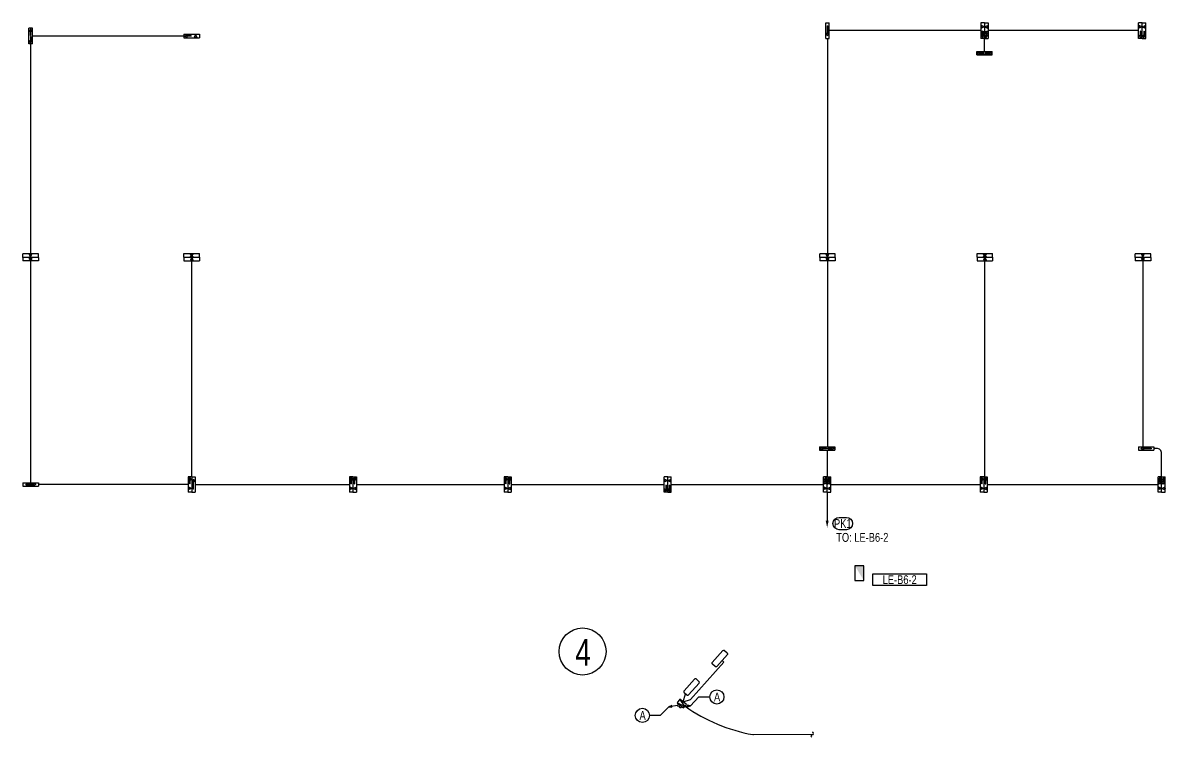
# Model space of a CAD drawing. Header units: millimetres. Extents: x 126793 to 351113, y 148576 to 223196.
# Drawn here: x 126793 to 242608, y 148608 to 220987 of the extents above; entities that cross this region are included whole.
import ezdxf
from ezdxf.enums import TextEntityAlignment as Align

# ---------------------------------------------------------------- set-up
doc = ezdxf.new("R2010")
doc.units = ezdxf.units.MM
doc.header["$LTSCALE"] = 100
doc.linetypes.add('CEN-1', pattern=[24, 20, -2, 0, -2])
for name, color, linetype in [('4', 4, 'Continuous'), ('e-con', 1, 'Continuous'), ('E-SYM', 2, 'Continuous'), ('E-TEXT', 6, 'Continuous'), ('e-text-box', 7, 'Continuous'), ('e-wire', 4, 'Continuous'), ('e-wire1s', 4, 'CEN-1'), ('Parking-L', 4, 'Continuous'), ('parking-p', 7, 'Continuous')]:
    doc.layers.add(name, color=color, linetype=linetype)
doc.styles.add('돋움', font='')
doc.styles.get('돋움').set_extended_font_data('Dotum')

# ---------------------------------------------------------------- blocks, each defined once
blk = doc.blocks.new('100-33')
at = {"layer": 'E-SYM'}
blk.add_lwpolyline([(-250, -150), (250, -150), (250, 150), (-250, 150)], close=True, dxfattribs=at)
blk.add_solid([(-250, -150), (250, -150), (250, 150), (250, -150)], dxfattribs=at)
blk = doc.blocks.new('A$C7B5454F1')
at = {"layer": 'E-TEXT', "xscale": 3, "yscale": 3, "zscale": 3}
blk.add_blockref('100-33', (-750, 450), dxfattribs=at)
blk = doc.blocks.new('ar')
at = {"layer": '4', "color": 4}
blk.add_lwpolyline([(0, 0, 150, 0, 0), (360, 0, 0, 0, 0)], format="xyseb", dxfattribs=at)
blk = doc.blocks.new('100-94')
at = {"layer": 'e-con', "linetype": 'Continuous'}
blk.add_line((52, 54), (477, 479), dxfattribs=at)
at = {"layer": 'e-con'}
blk.add_lwpolyline([(477, 479), (292, 373), (365, 294)], close=True, dxfattribs=at)
at = {"layer": 'e-con', "linetype": 'Continuous'}
blk.add_circle((0, 0), 75, dxfattribs=at)

msp = doc.modelspace()

# ---------------------------------------------------------------- linework, layer by layer
at = {"color": 1}
msp.add_circle((183539, 157287), 2382, dxfattribs=at)
at = {"layer": 'E-SYM'}
for p, q in [((193118, 152098), (193927, 151742)), ((193927, 151742), (193396, 152449))]:
    msp.add_line(p, q, dxfattribs=at)
for points in [[(198221, 156967), (197148, 155773, -0.4142136), (196979, 155764), (196705, 156011, -0.4142136), (196696, 156180), (197769, 157373, -0.4142136), (197938, 157382), (198212, 157136, -0.4142136)], [(194899, 154492), (193826, 153298, 0.4142136), (193835, 153129), (194109, 152883, 0.4142136), (194278, 152892), (195351, 154085, 0.4142136), (195342, 154254), (195068, 154501, 0.4142136)]]:
    msp.add_lwpolyline(points, format="xyb", close=True, dxfattribs=at)
msp.add_lwpolyline([(193118, 152098), (193788, 151567), (194066, 151918), (193396, 152449)], close=True, dxfattribs=at)
at = {"layer": 'E-TEXT'}
msp.add_lwpolyline([(209546, 170865), (210304, 170865, -1), (210304, 169629), (209546, 169629, -1), (209546, 170865, -1)], format="xyb", dxfattribs=at)
at = {"layer": 'e-text-box'}
for p, q in [((194477, 151792), (195342, 152681)), ((195342, 152681), (196439, 152681)), ((191423, 150808), (190326, 150808)), ((192288, 151696), (191423, 150808))]:
    msp.add_line(p, q, dxfattribs=at)
msp.add_lwpolyline([(212969, 165165), (218418, 165165), (218418, 163962), (212969, 163962)], close=True, dxfattribs=at)
for centre in [(197159, 152681), (189607, 150808)]:
    msp.add_circle(centre, 720, dxfattribs=at)
at = {"layer": 'e-wire'}
for p, q in [((223928, 220200), (208556, 220200)), ((239921, 220200), (224648, 220200)), ((143123, 219649), (127761, 219649)), ((208376, 219412), (208376, 178040)), ((143550, 174209), (128368, 174209)), ((144270, 174209), (159900, 174209)), ((160620, 174209), (175588, 174209)), ((176308, 174209), (191810, 174209)), ((192530, 174209), (207981, 174209)), ((208701, 174209), (223852, 174209)), ((224572, 174209), (241888, 174209)), ((208341, 173422), (208341, 170558)), ((197870, 156204), (197685, 156370)), ((194472, 152426), (197870, 156204)), ((193731, 152183), (193972, 153006)), ((193731, 152183), (194472, 152426))]:
    msp.add_line(p, q, dxfattribs=at)
at = {"layer": 'e-wire', "lineweight": 0}
msp.add_line((200886, 148860), (206818, 148860), dxfattribs=at)
at = {"layer": 'e-wire', "ltscale": 0.5}
msp.add_lwpolyline([(224288, 218092), (224288, 219412)], dxfattribs=at)
at = {"layer": 'e-wire'}
for points in [[(127581, 218862), (127581, 174389)], [(208341, 177680), (208341, 174997)]]:
    msp.add_lwpolyline(points, dxfattribs=at)
msp.add_lwpolyline([(242248, 174997), (242248, 177360, 0.4142136), (241748, 177860), (241473, 177860)], format="xyb", dxfattribs=at)
for centre, radius, start, end in [((203881, 165887), 17296, 234.86575, 259.73098), ((200886, 149360), 500, 259.73098, 270), ((206818, 148734), 126, 82.66382, 262.66382), ((206834, 148985), 126, 262.66382, 82.66382)]:
    msp.add_arc(centre, radius, start, end, dxfattribs=at)
at = {"layer": 'Parking-L'}
for p, q in [((143910, 174997), (143910, 197233)), ((224332, 174997), (224332, 197233)), ((240360, 196861), (240360, 178040))]:
    msp.add_line(p, q, dxfattribs=at)
at = {"layer": 'parking-p', "color": 2, "linetype": 'Continuous'}
for p, q in [((127401, 218862), (127401, 220437)), ((127401, 218862), (127401, 220437)), ((127401, 218862), (127401, 220437)), ((127761, 220437), (127401, 220437)), ((127581, 220381), (127452, 220099)), ((127452, 220099), (127558, 220177)), ((127558, 219705), (127558, 220177)), ((127581, 220381), (127710, 220099)), ((127710, 220099), (127603, 220177)), ((127603, 219705), (127603, 220177)), ((127761, 218862), (127761, 220437)), ((127761, 218862), (127761, 220437)), ((208196, 220987), (208556, 220987)), ((208196, 219412), (208196, 220987)), ((208354, 220696), (208399, 220696)), ((208354, 220696), (208354, 219872)), ((208399, 220696), (208399, 219872)), ((208556, 219412), (208556, 220987)), ((208556, 219412), (208556, 220987)), ((208556, 219412), (208556, 220987)), ((223928, 220987), (223928, 219412)), ((223928, 220987), (223928, 219412)), ((224288, 220987), (223928, 220987)), ((223928, 220987), (223928, 219412)), ((223938, 220571), (223938, 220616)), ((223938, 220616), (224073, 220616)), ((223938, 220571), (224073, 220571)), ((224277, 220593), (223995, 220722)), ((223995, 220722), (224073, 220616)), ((224277, 220593), (223995, 220465)), ((223995, 220465), (224073, 220571)), ((224131, 220144), (224086, 220144)), ((224086, 220144), (224086, 220048)), ((224131, 220144), (224131, 220048)), ((224288, 220987), (224288, 219412)), ((224288, 220987), (224648, 220987)), ((224288, 220987), (224288, 219412)), ((224288, 220987), (224288, 219412)), ((224288, 220987), (224288, 219412)), ((224300, 220593), (224582, 220722)), ((224300, 220593), (224582, 220465)), ((224446, 220144), (224491, 220144)), ((224446, 220144), (224446, 220048)), ((224491, 220144), (224491, 220048)), ((224582, 220722), (224503, 220616)), ((224639, 220616), (224503, 220616)), ((224582, 220465), (224503, 220571)), ((224639, 220571), (224503, 220571)), ((224639, 220571), (224639, 220616)), ((224648, 220987), (224648, 219412)), ((224648, 220987), (224648, 219412)), ((224648, 220987), (224648, 219412)), ((239921, 219412), (239921, 220987)), ((239921, 219412), (239921, 220987)), ((239921, 219412), (239921, 220987)), ((240281, 220987), (239921, 220987)), ((239930, 220571), (239930, 220616)), ((239930, 220616), (240065, 220616)), ((239930, 220571), (240065, 220571)), ((240269, 220593), (239987, 220722)), ((239987, 220722), (240065, 220616)), ((240269, 220593), (239987, 220465)), ((239987, 220465), (240065, 220571)), ((240123, 220144), (240078, 220144)), ((240078, 220144), (240078, 219672)), ((240123, 220144), (240123, 219672)), ((240281, 219412), (240281, 220987)), ((240281, 219412), (240281, 220987)), ((240281, 219412), (240281, 220987)), ((240281, 219412), (240281, 220987)), ((240281, 220987), (240641, 220987)), ((240292, 220593), (240574, 220722)), ((240292, 220593), (240574, 220465)), ((240438, 220144), (240483, 220144)), ((240438, 220144), (240438, 219672)), ((240483, 220144), (240483, 219672)), ((240574, 220722), (240496, 220616)), ((240631, 220616), (240496, 220616)), ((240574, 220465), (240496, 220571)), ((240631, 220571), (240496, 220571)), ((240631, 220571), (240631, 220616)), ((240641, 219412), (240641, 220987)), ((240641, 219412), (240641, 220987)), ((240641, 219412), (240641, 220987)), ((127581, 218918), (127452, 219200)), ((127452, 219200), (127558, 219121)), ((127603, 219705), (127558, 219705)), ((127603, 219594), (127558, 219594)), ((127558, 219594), (127558, 219121)), ((127581, 218918), (127710, 219200)), ((127603, 219594), (127603, 219121)), ((127710, 219200), (127603, 219121)), ((143123, 219829), (144698, 219829)), ((143123, 219829), (143123, 219469)), ((143123, 219829), (144698, 219829)), ((143123, 219829), (144698, 219829)), ((143123, 219469), (144698, 219469)), ((143123, 219469), (144698, 219469)), ((143123, 219469), (144698, 219469)), ((143179, 219649), (143460, 219778)), ((143179, 219649), (143460, 219521)), ((143460, 219778), (143382, 219672)), ((143854, 219672), (143382, 219672)), ((143460, 219521), (143382, 219627)), ((143854, 219627), (143382, 219627)), ((143854, 219672), (143854, 219627)), ((144304, 219818), (144175, 219536)), ((144175, 219536), (144281, 219614)), ((144281, 219479), (144281, 219614)), ((144281, 219479), (144326, 219479)), ((144304, 219818), (144433, 219536)), ((144433, 219536), (144326, 219614)), ((144326, 219479), (144326, 219614)), ((144698, 219829), (144698, 219469)), ((208196, 219412), (208556, 219412)), ((208376, 219668), (208248, 219950)), ((208248, 219950), (208354, 219872)), ((208376, 219668), (208505, 219950)), ((208505, 219950), (208399, 219872)), ((224288, 219412), (223928, 219412)), ((224108, 219468), (223980, 219750)), ((223980, 219750), (224086, 219672)), ((224086, 219939), (224086, 219672)), ((224108, 219468), (224237, 219750)), ((224131, 219939), (224131, 219672)), ((224237, 219750), (224131, 219672)), ((224288, 219412), (224648, 219412)), ((224468, 219468), (224340, 219750)), ((224340, 219750), (224446, 219672)), ((224446, 219939), (224446, 219672)), ((224468, 219468), (224597, 219750)), ((224491, 219939), (224491, 219672)), ((224597, 219750), (224491, 219672)), ((240281, 219412), (239921, 219412)), ((240101, 219468), (239972, 219750)), ((239972, 219750), (240078, 219672)), ((240101, 219468), (240229, 219750)), ((240229, 219750), (240123, 219672)), ((240281, 219412), (240641, 219412)), ((240461, 219468), (240332, 219750)), ((240332, 219750), (240438, 219672)), ((240461, 219468), (240589, 219750)), ((240589, 219750), (240483, 219672)), ((127761, 218862), (127401, 218862)), ((223501, 217732), (223501, 218092)), ((223501, 218092), (225076, 218092)), ((225076, 217732), (223501, 217732)), ((225076, 217732), (223501, 217732)), ((223501, 217732), (225076, 217732)), ((223557, 217912), (223839, 218041)), ((223557, 217912), (223839, 217783)), ((223839, 218041), (223760, 217935)), ((224233, 217935), (223760, 217935)), ((223839, 217783), (223760, 217890)), ((224233, 217890), (223760, 217890)), ((224233, 217935), (224233, 217890)), ((224344, 217935), (224344, 217890)), ((224344, 217935), (224816, 217935)), ((224344, 217890), (224816, 217890)), ((225020, 217912), (224738, 218041)), ((224738, 218041), (224816, 217935)), ((225020, 217912), (224738, 217783)), ((224738, 217783), (224816, 217890)), ((224785, 217890), (224785, 217935)), ((225076, 217732), (225076, 218092)), ((128368, 197581), (126793, 197581)), ((128368, 197581), (126793, 197581)), ((128368, 197581), (126793, 197581)), ((126793, 197221), (126793, 197581)), ((128368, 197221), (126793, 197221)), ((128368, 197221), (126793, 197221)), ((128368, 197221), (126793, 197221)), ((128368, 197221), (126793, 197221)), ((126793, 197221), (126793, 196861)), ((127581, 197233), (127452, 197515)), ((127452, 197515), (127558, 197436)), ((127581, 197209), (127452, 196928)), ((127452, 196928), (127558, 197006)), ((127558, 197571), (127603, 197571)), ((127558, 197571), (127558, 197436)), ((127558, 196871), (127558, 197006)), ((127581, 197233), (127710, 197515)), ((127581, 197209), (127710, 196928)), ((127603, 197571), (127603, 197436)), ((127710, 197515), (127603, 197436)), ((127710, 196928), (127603, 197006)), ((127603, 196871), (127603, 197006)), ((128368, 197221), (128368, 197581)), ((128368, 197221), (128368, 196861)), ((143123, 197605), (144698, 197605)), ((143123, 197605), (144698, 197605)), ((143123, 197245), (143123, 197605)), ((143123, 197605), (144698, 197605)), ((143123, 197245), (144698, 197245)), ((143123, 197245), (143123, 196885)), ((143123, 197245), (144698, 197245)), ((143123, 197245), (144698, 197245)), ((143123, 197245), (144698, 197245)), ((143910, 197256), (143781, 197538)), ((143781, 197538), (143888, 197460)), ((143910, 197233), (143781, 196951)), ((143781, 196951), (143888, 197030)), ((143933, 197595), (143888, 197595)), ((143888, 197595), (143888, 197460)), ((143888, 196895), (143888, 197030)), ((143933, 196895), (143888, 196895)), ((143910, 197256), (144039, 197538)), ((143910, 197233), (144039, 196951)), ((143933, 197595), (143933, 197460)), ((144039, 197538), (143933, 197460)), ((144039, 196951), (143933, 197030)), ((143933, 196895), (143933, 197030)), ((144698, 197245), (144698, 197605)), ((144698, 197245), (144698, 196885)), ((209164, 197581), (207589, 197581)), ((209164, 197581), (207589, 197581)), ((209164, 197581), (207589, 197581)), ((207589, 197221), (207589, 197581)), ((209164, 197221), (207589, 197221)), ((209164, 197221), (207589, 197221)), ((209164, 197221), (207589, 197221)), ((209164, 197221), (207589, 197221)), ((207589, 197221), (207589, 196861)), ((208376, 197233), (208248, 197515)), ((208248, 197515), (208354, 197436)), ((208376, 197209), (208248, 196928)), ((208248, 196928), (208354, 197006)), ((208354, 197571), (208399, 197571)), ((208354, 197571), (208354, 197436)), ((208354, 196871), (208354, 197006)), ((208376, 197233), (208505, 197515)), ((208376, 197209), (208505, 196928)), ((208399, 197571), (208399, 197436)), ((208505, 197515), (208399, 197436)), ((208505, 196928), (208399, 197006)), ((208399, 196871), (208399, 197006)), ((209164, 197221), (209164, 197581)), ((209164, 197221), (209164, 196861)), ((223545, 197605), (225120, 197605)), ((223545, 197605), (225120, 197605)), ((223545, 197245), (223545, 197605)), ((223545, 197605), (225120, 197605)), ((223545, 197245), (225120, 197245)), ((223545, 197245), (223545, 196885)), ((223545, 197245), (225120, 197245)), ((223545, 197245), (225120, 197245)), ((223545, 197245), (225120, 197245)), ((224332, 197256), (224203, 197538)), ((224203, 197538), (224310, 197460)), ((224332, 197233), (224203, 196951)), ((224203, 196951), (224310, 197030)), ((224355, 197595), (224310, 197595)), ((224310, 197595), (224310, 197460)), ((224310, 196895), (224310, 197030)), ((224355, 196895), (224310, 196895)), ((224332, 197256), (224461, 197538)), ((224332, 197233), (224461, 196951)), ((224355, 197595), (224355, 197460)), ((224461, 197538), (224355, 197460)), ((224461, 196951), (224355, 197030)), ((224355, 196895), (224355, 197030)), ((225120, 197245), (225120, 197605)), ((225120, 197245), (225120, 196885)), ((241148, 197581), (239573, 197581)), ((241148, 197581), (239573, 197581)), ((241148, 197581), (239573, 197581)), ((239573, 197221), (239573, 197581)), ((241148, 197221), (239573, 197221)), ((241148, 197221), (239573, 197221)), ((241148, 197221), (239573, 197221)), ((241148, 197221), (239573, 197221)), ((239573, 197221), (239573, 196861)), ((240360, 197233), (240231, 197515)), ((240231, 197515), (240338, 197436)), ((240360, 197209), (240231, 196928)), ((240231, 196928), (240338, 197006)), ((240338, 197571), (240383, 197571)), ((240338, 197571), (240338, 197436)), ((240338, 196871), (240338, 197006)), ((240360, 197233), (240489, 197515)), ((240360, 197209), (240489, 196928)), ((240383, 197571), (240383, 197436)), ((240489, 197515), (240383, 197436)), ((240489, 196928), (240383, 197006)), ((240383, 196871), (240383, 197006)), ((241148, 197221), (241148, 197581)), ((241148, 197221), (241148, 196861)), ((128368, 196861), (126793, 196861)), ((128368, 196861), (126793, 196861)), ((128368, 196861), (126793, 196861)), ((127558, 196871), (127603, 196871)), ((143123, 196885), (144698, 196885)), ((143123, 196885), (144698, 196885)), ((143123, 196885), (144698, 196885)), ((209164, 196861), (207589, 196861)), ((209164, 196861), (207589, 196861)), ((209164, 196861), (207589, 196861)), ((208354, 196871), (208399, 196871)), ((223545, 196885), (225120, 196885)), ((223545, 196885), (225120, 196885)), ((223545, 196885), (225120, 196885)), ((241148, 196861), (239573, 196861)), ((241148, 196861), (239573, 196861)), ((241148, 196861), (239573, 196861)), ((240338, 196871), (240383, 196871)), ((207554, 178040), (209129, 178040)), ((207554, 178040), (209129, 178040)), ((207554, 178040), (207554, 177680)), ((207554, 177680), (209129, 177680)), ((207610, 177860), (207891, 177988)), ((207610, 177860), (207891, 177731)), ((207891, 177988), (207813, 177882)), ((208285, 177882), (207813, 177882)), ((207891, 177731), (207813, 177837)), ((208285, 177837), (207813, 177837)), ((208285, 177882), (208285, 177837)), ((208397, 177882), (208397, 177837)), ((208397, 177882), (208869, 177882)), ((208397, 177837), (208869, 177837)), ((209072, 177860), (208791, 177988)), ((208791, 177988), (208869, 177882)), ((209072, 177860), (208791, 177731)), ((208791, 177731), (208869, 177837)), ((209129, 178040), (209129, 177680)), ((239898, 178040), (241473, 178040)), ((239898, 178040), (241473, 178040)), ((239898, 178040), (239898, 177680)), ((239898, 177680), (241473, 177680)), ((240154, 177860), (240436, 177988)), ((240154, 177860), (240436, 177731)), ((240436, 177988), (240358, 177882)), ((241182, 177882), (240358, 177882)), ((240436, 177731), (240358, 177837)), ((241182, 177837), (240358, 177837)), ((241182, 177882), (241182, 177837)), ((241473, 178040), (241473, 177680)), ((143550, 174997), (143550, 173422)), ((143550, 174997), (143550, 173422)), ((143910, 174997), (143550, 174997)), ((143550, 174997), (143550, 173422)), ((143730, 174940), (143601, 174659)), ((143730, 174940), (143859, 174659)), ((143910, 174997), (143910, 173422)), ((143910, 174997), (143910, 173422)), ((143910, 174997), (143910, 173422)), ((143910, 174997), (144270, 174997)), ((143910, 174997), (143910, 173422)), ((144270, 174997), (144270, 173422)), ((144270, 174997), (144270, 173422)), ((144270, 174997), (144270, 173422)), ((159900, 174997), (159900, 173422)), ((159900, 174997), (159900, 173422)), ((160260, 174997), (159900, 174997)), ((159900, 174997), (159900, 173422)), ((160080, 174940), (159952, 174659)), ((160080, 174940), (160209, 174659)), ((160260, 174997), (160260, 173422)), ((160260, 174997), (160260, 173422)), ((160260, 174997), (160260, 173422)), ((160260, 174997), (160620, 174997)), ((160260, 174997), (160260, 173422)), ((160440, 174940), (160312, 174659)), ((160440, 174940), (160569, 174659)), ((160620, 174997), (160620, 173422)), ((160620, 174997), (160620, 173422)), ((160620, 174997), (160620, 173422)), ((175588, 174997), (175588, 173422)), ((175588, 174997), (175588, 173422)), ((175948, 174997), (175588, 174997)), ((175588, 174997), (175588, 173422)), ((175768, 174940), (175640, 174659)), ((175768, 174940), (175897, 174659)), ((175948, 174997), (175948, 173422)), ((175948, 174997), (175948, 173422)), ((175948, 174997), (175948, 173422)), ((175948, 174997), (176308, 174997)), ((175948, 174997), (175948, 173422)), ((176128, 174940), (176000, 174659)), ((176128, 174940), (176257, 174659)), ((176308, 174997), (176308, 173422)), ((176308, 174997), (176308, 173422)), ((176308, 174997), (176308, 173422)), ((191810, 173422), (191810, 174997)), ((191810, 173422), (191810, 174997)), ((191810, 173422), (191810, 174997)), ((192170, 174997), (191810, 174997)), ((192170, 173422), (192170, 174997)), ((192170, 173422), (192170, 174997)), ((192170, 173422), (192170, 174997)), ((192170, 173422), (192170, 174997)), ((192170, 174997), (192530, 174997)), ((192530, 173422), (192530, 174997)), ((192530, 173422), (192530, 174997)), ((192530, 173422), (192530, 174997)), ((207981, 173422), (207981, 174997)), ((207981, 173422), (207981, 174997)), ((207981, 173422), (207981, 174997)), ((208341, 174997), (207981, 174997)), ((208161, 174940), (208032, 174659)), ((208161, 174940), (208290, 174659)), ((208341, 173422), (208341, 174997)), ((208341, 173422), (208341, 174997)), ((208341, 174997), (208701, 174997)), ((208341, 173422), (208341, 174997)), ((208341, 173422), (208341, 174997)), ((208521, 174940), (208392, 174659)), ((208521, 174940), (208650, 174659)), ((208701, 173422), (208701, 174997)), ((208701, 173422), (208701, 174997)), ((208701, 173422), (208701, 174997)), ((223852, 174997), (223852, 173422)), ((223852, 174997), (223852, 173422)), ((224212, 174997), (223852, 174997)), ((223852, 174997), (223852, 173422)), ((224032, 174940), (223904, 174659)), ((224032, 174940), (224161, 174659)), ((224212, 174997), (224212, 173422)), ((224212, 174997), (224212, 173422)), ((224212, 174997), (224212, 173422)), ((224212, 174997), (224572, 174997)), ((224212, 174997), (224212, 173422)), ((224392, 174940), (224264, 174659)), ((224392, 174940), (224521, 174659)), ((224572, 174997), (224572, 173422)), ((224572, 174997), (224572, 173422)), ((224572, 174997), (224572, 173422)), ((241888, 173422), (241888, 174997)), ((241888, 173422), (241888, 174997)), ((241888, 173422), (241888, 174997)), ((242248, 174997), (241888, 174997)), ((242068, 174940), (241940, 174659)), ((242068, 174940), (242197, 174659)), ((242248, 173422), (242248, 174997)), ((242248, 173422), (242248, 174997)), ((242248, 174997), (242608, 174997)), ((242248, 173422), (242248, 174997)), ((242248, 173422), (242248, 174997)), ((242428, 174940), (242300, 174659)), ((242428, 174940), (242557, 174659)), ((242608, 173422), (242608, 174997)), ((242608, 173422), (242608, 174997)), ((242608, 173422), (242608, 174997)), ((126793, 174389), (128368, 174389)), ((126793, 174389), (128368, 174389)), ((126793, 174389), (126793, 174029)), ((126793, 174029), (128368, 174029)), ((127084, 174232), (127084, 174187)), ((127084, 174232), (127909, 174232)), ((127084, 174187), (127909, 174187)), ((128112, 174209), (127831, 174338)), ((127831, 174338), (127909, 174232)), ((128112, 174209), (127831, 174080)), ((127831, 174080), (127909, 174187)), ((128368, 174389), (128368, 174029)), ((143560, 173838), (143560, 173793)), ((143560, 173838), (143695, 173838)), ((143560, 173793), (143695, 173793)), ((143601, 174659), (143708, 174737)), ((143898, 173815), (143617, 173944)), ((143617, 173944), (143695, 173838)), ((143898, 173815), (143617, 173687)), ((143617, 173687), (143695, 173793)), ((143708, 174265), (143708, 174737)), ((143753, 174265), (143708, 174265)), ((143859, 174659), (143753, 174737)), ((143753, 174265), (143753, 174737)), ((144089, 174750), (143961, 174469)), ((143961, 174469), (144067, 174547)), ((144067, 173722), (144067, 174547)), ((144089, 174750), (144218, 174469)), ((144218, 174469), (144112, 174547)), ((144112, 173722), (144112, 174547)), ((159910, 173838), (159910, 173793)), ((159910, 173838), (160045, 173838)), ((159910, 173793), (160045, 173793)), ((159952, 174659), (160058, 174737)), ((159967, 173944), (160045, 173838)), ((160249, 173815), (159967, 173944)), ((160249, 173815), (159967, 173687)), ((159967, 173687), (160045, 173793)), ((160058, 174265), (160058, 174737)), ((160103, 174265), (160058, 174265)), ((160209, 174659), (160103, 174737)), ((160103, 174265), (160103, 174737)), ((160272, 173815), (160554, 173944)), ((160272, 173815), (160554, 173687)), ((160312, 174659), (160418, 174737)), ((160418, 174265), (160418, 174737)), ((160418, 174265), (160463, 174265)), ((160569, 174659), (160463, 174737)), ((160463, 174265), (160463, 174737)), ((160554, 173944), (160475, 173838)), ((160611, 173838), (160475, 173838)), ((160554, 173687), (160475, 173793)), ((160611, 173793), (160475, 173793)), ((160611, 173838), (160611, 173793)), ((175598, 173838), (175598, 173793)), ((175598, 173838), (175733, 173838)), ((175598, 173793), (175733, 173793)), ((175640, 174659), (175746, 174737)), ((175937, 173815), (175655, 173944)), ((175655, 173944), (175733, 173838)), ((175937, 173815), (175655, 173687)), ((175655, 173687), (175733, 173793)), ((175746, 174265), (175746, 174737)), ((175791, 174265), (175746, 174265)), ((175897, 174659), (175791, 174737)), ((175791, 174265), (175791, 174737)), ((175960, 173815), (176242, 173944)), ((175960, 173815), (176242, 173687)), ((176000, 174659), (176106, 174737)), ((176106, 174265), (176106, 174737)), ((176106, 174265), (176151, 174265)), ((176257, 174659), (176151, 174737)), ((176151, 174265), (176151, 174737)), ((176242, 173944), (176164, 173838)), ((176299, 173838), (176164, 173838)), ((176242, 173687), (176164, 173793)), ((176299, 173793), (176164, 173793)), ((176299, 173838), (176299, 173793)), ((191820, 174580), (191820, 174625)), ((191820, 174625), (191955, 174625)), ((191820, 174580), (191955, 174580)), ((191990, 173478), (191861, 173759)), ((191861, 173759), (191968, 173681)), ((192158, 174603), (191877, 174732)), ((191877, 174732), (191955, 174625)), ((192158, 174603), (191877, 174474)), ((191877, 174474), (191955, 174580)), ((192013, 174153), (191968, 174153)), ((191968, 174153), (191968, 173681)), ((191990, 173478), (192119, 173759)), ((192013, 174153), (192013, 173681)), ((192119, 173759), (192013, 173681)), ((192182, 174603), (192463, 174732)), ((192182, 174603), (192463, 174474)), ((192350, 173478), (192221, 173759)), ((192221, 173759), (192328, 173681)), ((192328, 174153), (192373, 174153)), ((192328, 174153), (192328, 173681)), ((192350, 173478), (192479, 173759)), ((192373, 174153), (192373, 173681)), ((192479, 173759), (192373, 173681)), ((192463, 174732), (192385, 174625)), ((192520, 174625), (192385, 174625)), ((192463, 174474), (192385, 174580)), ((192520, 174580), (192385, 174580)), ((192520, 174580), (192520, 174625)), ((207991, 173838), (207991, 173793)), ((207991, 173838), (208126, 173838)), ((207991, 173793), (208126, 173793)), ((208032, 174659), (208139, 174737)), ((208329, 173815), (208048, 173944)), ((208048, 173944), (208126, 173838)), ((208329, 173815), (208048, 173687)), ((208048, 173687), (208126, 173793)), ((208139, 174469), (208139, 174737)), ((208139, 174265), (208139, 174361)), ((208184, 174265), (208139, 174265)), ((208290, 174659), (208184, 174737)), ((208184, 174469), (208184, 174737)), ((208184, 174265), (208184, 174361)), ((208353, 173815), (208634, 173944)), ((208353, 173815), (208634, 173687)), ((208392, 174659), (208499, 174737)), ((208499, 174469), (208499, 174737)), ((208499, 174265), (208499, 174361)), ((208499, 174265), (208544, 174265)), ((208650, 174659), (208544, 174737)), ((208544, 174469), (208544, 174737)), ((208544, 174265), (208544, 174361)), ((208634, 173944), (208556, 173838)), ((208691, 173838), (208556, 173838)), ((208634, 173687), (208556, 173793)), ((208691, 173793), (208556, 173793)), ((208691, 173838), (208691, 173793)), ((223862, 173838), (223862, 173793)), ((223862, 173838), (223997, 173838)), ((223862, 173793), (223997, 173793)), ((223904, 174659), (224010, 174737)), ((224201, 173815), (223919, 173944)), ((223919, 173944), (223997, 173838)), ((224201, 173815), (223919, 173687)), ((223919, 173687), (223997, 173793)), ((224010, 174265), (224010, 174737)), ((224055, 174265), (224010, 174265)), ((224161, 174659), (224055, 174737)), ((224055, 174265), (224055, 174737)), ((224224, 173815), (224506, 173944)), ((224224, 173815), (224506, 173687)), ((224264, 174659), (224370, 174737)), ((224370, 174265), (224370, 174737)), ((224370, 174265), (224415, 174265)), ((224521, 174659), (224415, 174737)), ((224415, 174265), (224415, 174737)), ((224506, 173944), (224427, 173838)), ((224563, 173838), (224427, 173838)), ((224506, 173687), (224427, 173793)), ((224563, 173793), (224427, 173793)), ((224563, 173838), (224563, 173793)), ((241898, 173838), (241898, 173793)), ((241898, 173838), (242033, 173838)), ((241898, 173793), (242033, 173793)), ((241940, 174659), (242046, 174737)), ((242236, 173815), (241955, 173944)), ((241955, 173944), (242033, 173838)), ((242236, 173815), (241955, 173687)), ((241955, 173687), (242033, 173793)), ((242046, 174469), (242046, 174737)), ((242046, 174265), (242046, 174361)), ((242091, 174265), (242046, 174265)), ((242197, 174659), (242091, 174737)), ((242091, 174469), (242091, 174737)), ((242091, 174265), (242091, 174361)), ((242260, 173815), (242542, 173944)), ((242260, 173815), (242542, 173687)), ((242300, 174659), (242406, 174737)), ((242406, 174469), (242406, 174737)), ((242406, 174265), (242406, 174361)), ((242406, 174265), (242451, 174265)), ((242557, 174659), (242451, 174737)), ((242451, 174469), (242451, 174737)), ((242451, 174265), (242451, 174361)), ((242542, 173944), (242463, 173838)), ((242598, 173838), (242463, 173838)), ((242542, 173687), (242463, 173793)), ((242598, 173793), (242463, 173793)), ((242598, 173838), (242598, 173793)), ((143910, 173422), (143550, 173422)), ((143910, 173422), (144270, 173422)), ((144112, 173722), (144067, 173722)), ((160260, 173422), (159900, 173422)), ((160260, 173422), (160620, 173422)), ((175948, 173422), (175588, 173422)), ((175948, 173422), (176308, 173422)), ((192170, 173422), (191810, 173422)), ((192170, 173422), (192530, 173422)), ((208341, 173422), (207981, 173422)), ((208341, 173422), (208701, 173422)), ((224212, 173422), (223852, 173422)), ((224212, 173422), (224572, 173422)), ((242248, 173422), (241888, 173422)), ((242248, 173422), (242608, 173422))]:
    msp.add_line(p, q, dxfattribs=at)
for points in [[(223974, 220160), (223942, 220128)], [(223942, 220128), (224077, 219994)], [(223974, 220160), (224108, 220026)], [(224108, 220026), (224242, 220160)], [(224140, 219994), (224274, 220128)], [(224274, 220128), (224242, 220160)], [(224302, 220128), (224334, 220160)], [(224437, 219994), (224302, 220128)], [(224468, 220026), (224334, 220160)], [(224602, 220160), (224468, 220026)], [(224634, 220128), (224500, 219994)], [(224602, 220160), (224634, 220128)], [(223942, 219860), (224077, 219994)], [(223942, 219860), (223974, 219828)], [(223974, 219828), (224108, 219962)], [(224108, 219962), (224242, 219828)], [(224140, 219994), (224274, 219860)], [(224242, 219828), (224274, 219860)], [(224437, 219994), (224302, 219860)], [(224334, 219828), (224302, 219860)], [(224468, 219962), (224334, 219828)], [(224602, 219828), (224468, 219962)], [(224634, 219860), (224500, 219994)], [(224634, 219860), (224602, 219828)], [(127415, 197175), (127446, 197207)], [(127549, 197041), (127415, 197175)], [(127415, 196907), (127549, 197041)], [(127446, 196875), (127415, 196907)], [(127581, 197073), (127446, 197207)], [(127446, 196875), (127581, 197009)], [(127581, 197073), (127715, 197207)], [(127715, 196875), (127581, 197009)], [(127612, 197041), (127746, 197175)], [(127746, 196907), (127612, 197041)], [(127715, 197207), (127746, 197175)], [(127746, 196907), (127715, 196875)], [(143745, 197559), (143776, 197591)], [(143745, 197559), (143879, 197425)], [(143879, 197425), (143745, 197291)], [(143776, 197259), (143745, 197291)], [(143776, 197591), (143910, 197457)], [(143910, 197393), (143776, 197259)], [(144045, 197591), (143910, 197457)], [(143910, 197393), (144045, 197259)], [(144076, 197559), (143942, 197425)], [(143942, 197425), (144076, 197291)], [(144045, 197591), (144076, 197559)], [(144076, 197291), (144045, 197259)], [(208210, 197175), (208242, 197207)], [(208344, 197041), (208210, 197175)], [(208210, 196907), (208344, 197041)], [(208242, 196875), (208210, 196907)], [(208376, 197073), (208242, 197207)], [(208242, 196875), (208376, 197009)], [(208376, 197073), (208510, 197207)], [(208510, 196875), (208376, 197009)], [(208408, 197041), (208542, 197175)], [(208542, 196907), (208408, 197041)], [(208510, 197207), (208542, 197175)], [(208542, 196907), (208510, 196875)], [(224167, 197559), (224198, 197591)], [(224167, 197559), (224301, 197425)], [(224301, 197425), (224167, 197291)], [(224198, 197259), (224167, 197291)], [(224198, 197591), (224333, 197457)], [(224333, 197393), (224198, 197259)], [(224467, 197591), (224333, 197457)], [(224333, 197393), (224467, 197259)], [(224498, 197559), (224364, 197425)], [(224364, 197425), (224498, 197291)], [(224467, 197591), (224498, 197559)], [(224498, 197291), (224467, 197259)], [(240194, 197175), (240226, 197207)], [(240328, 197041), (240194, 197175)], [(240194, 196907), (240328, 197041)], [(240226, 196875), (240194, 196907)], [(240360, 197073), (240226, 197207)], [(240226, 196875), (240360, 197009)], [(240360, 197073), (240494, 197207)], [(240494, 196875), (240360, 197009)], [(240391, 197041), (240526, 197175)], [(240526, 196907), (240391, 197041)], [(240494, 197207), (240526, 197175)], [(240526, 196907), (240494, 196875)], [(207995, 174549), (208027, 174581)], [(207995, 174549), (208129, 174415)], [(207995, 174281), (208129, 174415)], [(208027, 174249), (207995, 174281)], [(208027, 174581), (208161, 174447)], [(208027, 174249), (208161, 174383)], [(208161, 174447), (208295, 174581)], [(208161, 174383), (208295, 174249)], [(208193, 174415), (208327, 174549)], [(208193, 174415), (208327, 174281)], [(208295, 174581), (208327, 174549)], [(208327, 174281), (208295, 174249)], [(208387, 174581), (208355, 174549)], [(208489, 174415), (208355, 174549)], [(208489, 174415), (208355, 174281)], [(208355, 174281), (208387, 174249)], [(208521, 174447), (208387, 174581)], [(208521, 174383), (208387, 174249)], [(208655, 174581), (208521, 174447)], [(208655, 174249), (208521, 174383)], [(208687, 174549), (208553, 174415)], [(208687, 174281), (208553, 174415)], [(208687, 174549), (208655, 174581)], [(208655, 174249), (208687, 174281)], [(241902, 174549), (241934, 174581)], [(241902, 174549), (242036, 174415)], [(241902, 174281), (242036, 174415)], [(241934, 174249), (241902, 174281)], [(241934, 174581), (242068, 174447)], [(241934, 174249), (242068, 174383)], [(242068, 174447), (242202, 174581)], [(242068, 174383), (242202, 174249)], [(242100, 174415), (242234, 174549)], [(242100, 174415), (242234, 174281)], [(242202, 174581), (242234, 174549)], [(242234, 174281), (242202, 174249)], [(242294, 174581), (242262, 174549)], [(242396, 174415), (242262, 174549)], [(242396, 174415), (242262, 174281)], [(242262, 174281), (242294, 174249)], [(242428, 174447), (242294, 174581)], [(242428, 174383), (242294, 174249)], [(242562, 174581), (242428, 174447)], [(242562, 174249), (242428, 174383)], [(242594, 174549), (242460, 174415)], [(242594, 174281), (242460, 174415)], [(242594, 174549), (242562, 174581)], [(242562, 174249), (242594, 174281)]]:
    msp.add_lwpolyline(points, dxfattribs=at)

# ---------------------------------------------------------------- block references
at = {"layer": 'e-con', "xscale": 1.5, "yscale": 1.5, "zscale": 1.5}
for p, rotation in [((193295, 151814), 141.5686865846412), ((193471, 151674), 321.5686865846412)]:
    msp.add_blockref('100-94', p, dxfattribs=dict(at, rotation=rotation))
at = {"layer": 'E-SYM', "rotation": 90}
msp.add_blockref('A$C7B5454F1', (212060, 165975), dxfattribs=at)
at = {"layer": 'e-wire1s', "xscale": 2, "yscale": 2, "zscale": 2, "rotation": 270}
msp.add_blockref('ar', (208341, 170558), dxfattribs=at)

# ---------------------------------------------------------------- texts
at = {"layer": 'E-TEXT', "style": '돋움', "width": 0.8}
for s, p in [('PK1', (209925, 170247)), ('TO: LE-B6-2', (211905, 168850)), ('LE-B6-2', (215694, 164563)), ('A', (197181, 152681)), ('A', (189629, 150808))]:
    msp.add_text(s, height=900, dxfattribs=at).set_placement(p, align=Align.MIDDLE_CENTER)
at = {"layer": 'E-TEXT', "color": 1, "style": '돋움', "width": 0.8}
msp.add_text('4', height=2700, dxfattribs=at).set_placement((183587, 157202, 4600), align=Align.MIDDLE_CENTER)

doc.saveas('drawing.dxf')
